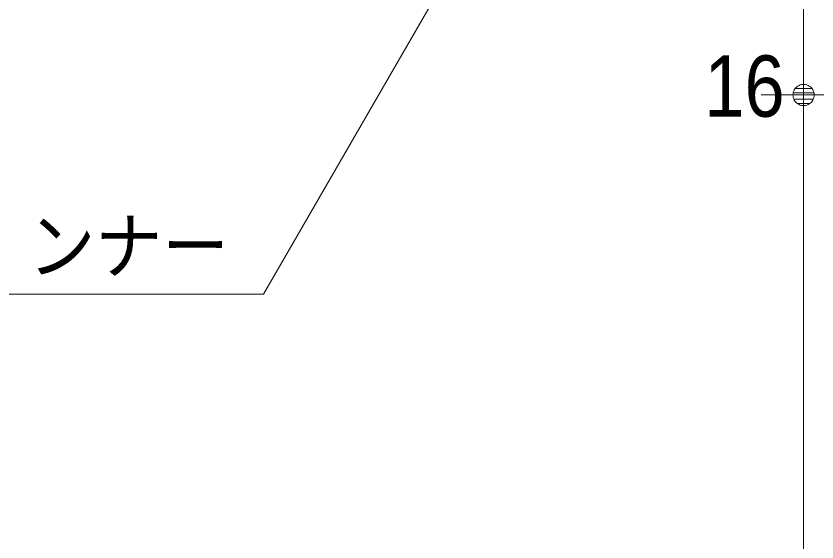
# Model space of a CAD drawing. Units: millimetres, scale not verified. Extents: x -6062 to 6062, y -3045 to 3045.
# Drawn here: x -3774.2 to -3295.5, y -78.3 to 236.2 of the extents above; entities that cross this region are included whole.
import ezdxf
from ezdxf.enums import TextEntityAlignment as Align

# ---------------------------------------------------------------- set-up
doc = ezdxf.new("R2010")
doc.units = ezdxf.units.MM
doc.header["$LTSCALE"] = 20
for name, color, linetype, lineweight in [('0-0_2寸法-3', 7, 'Continuous', 9), ('0-1_3一般', 7, 'Continuous', 9), ('0-4_0', 7, 'Continuous', 9), ('0-5_2寸法-2', 7, 'Continuous', 9)]:
    doc.layers.add(name, color=color, linetype=linetype, lineweight=lineweight)
doc.styles.add('ＭＳ ゴシック', font='')
doc.styles.add('ＭＳ Ｐゴシック', font='')
doc.styles.get('ＭＳ ゴシック').set_extended_font_data('MS Gothic')
doc.styles.get('ＭＳ Ｐゴシック').set_extended_font_data('MS PGothic')

# ---------------------------------------------------------------- blocks, each defined once
blk = doc.blocks.new('_Dot')
at = {"layer": '0-4_0'}
for p, q in [((-10, 0), (-20, 0)), ((9.78, 2), (-9.78, 2)), ((7.99, 6), (-7.99, 6)), ((9.16, -3.98), (-9.16, -3.98)), ((6, -7.98), (-6, -7.98))]:
    blk.add_line(p, q, dxfattribs=at)
for points in [[(10, 0), (9.92, 1.25), (9.69, 2.49), (9.3, 3.68), (8.76, 4.82), (8.09, 5.88), (7.29, 6.85), (6.37, 7.71), (5.36, 8.44), (4.26, 9.05), (3.09, 9.51), (1.87, 9.82), (0.63, 9.98), (-0.63, 9.98), (-1.87, 9.82), (-3.09, 9.51), (-4.26, 9.05), (-5.36, 8.44), (-6.37, 7.71), (-7.29, 6.85), (-8.09, 5.88), (-8.76, 4.82), (-9.3, 3.68), (-9.69, 2.49), (-9.92, 1.25), (-10, 0), (0, 0)], [(-10, 0), (-9.92, -1.25), (-9.69, -2.49), (-9.3, -3.68), (-8.76, -4.82), (-8.09, -5.88), (-7.29, -6.85), (-6.37, -7.71), (-5.36, -8.44), (-4.26, -9.05), (-3.09, -9.51), (-1.87, -9.82), (-0.63, -9.98), (0.63, -9.98), (1.87, -9.82), (3.09, -9.51), (4.26, -9.05), (5.36, -8.44), (6.37, -7.71), (7.29, -6.85), (8.09, -5.88), (8.76, -4.82), (9.3, -3.68), (9.69, -2.49), (9.92, -1.25), (10, 0), (0, 0)]]:
    blk.add_lwpolyline(points, close=True, dxfattribs=at)
blk = doc.blocks.new('グループ-72')
at = {"layer": '0-1_3一般'}
blk.add_line((-30320, 6100), (-30320, -39740), dxfattribs=at)
blk.add_lwpolyline([(-30320, -39740), (-30320, 6100), (-6320, 6100)], dxfattribs=at)
blk = doc.blocks.new('グループ-73')
at = {"layer": '0-1_3一般'}
blk.add_blockref('グループ-72', (0, 0), dxfattribs=at)

msp = doc.modelspace()

# ---------------------------------------------------------------- linework, layer by layer
at = {"layer": '0-0_2寸法-3'}
msp.add_lwpolyline([(-4225.06, 70), (-3626.22, 70), (-3479.98, 323.3)], dxfattribs=at)
at = {"layer": '0-5_2寸法-2'}
for p, q in [((-3303.5, 209), (-3303.3, 209)), ((-3316.21, 189), (-3328.92, 189)), ((-3303.5, 189), (-3287.5, 189))]:
    msp.add_line(p, q, dxfattribs=at)

# ---------------------------------------------------------------- block references
at = {"layer": '0-1_3一般', "xscale": 0.05, "yscale": 0.05}
msp.add_blockref('グループ-73', (-1787.5, 0), dxfattribs=at)
at = {"layer": '0-5_2寸法-2', "xscale": 0.6356201, "yscale": 0.6356201}
msp.add_blockref('_Dot', (-3303.5, 189), dxfattribs=at)

# ---------------------------------------------------------------- texts
at = {"layer": '0-0_2寸法-3', "style": 'ＭＳ ゴシック', "width": 0.9}
msp.add_text('ンナー', height=32.55, dxfattribs=at).set_placement((-3766.85, 72.77), align=Align.BOTTOM_LEFT)
at = {"layer": '0-5_2寸法-2', "style": 'ＭＳ Ｐゴシック', "width": 0.9}
msp.add_text('16', height=36.66, dxfattribs=at).set_placement((-3362.83, 165.03), align=Align.BOTTOM_LEFT)

doc.saveas('drawing.dxf')
